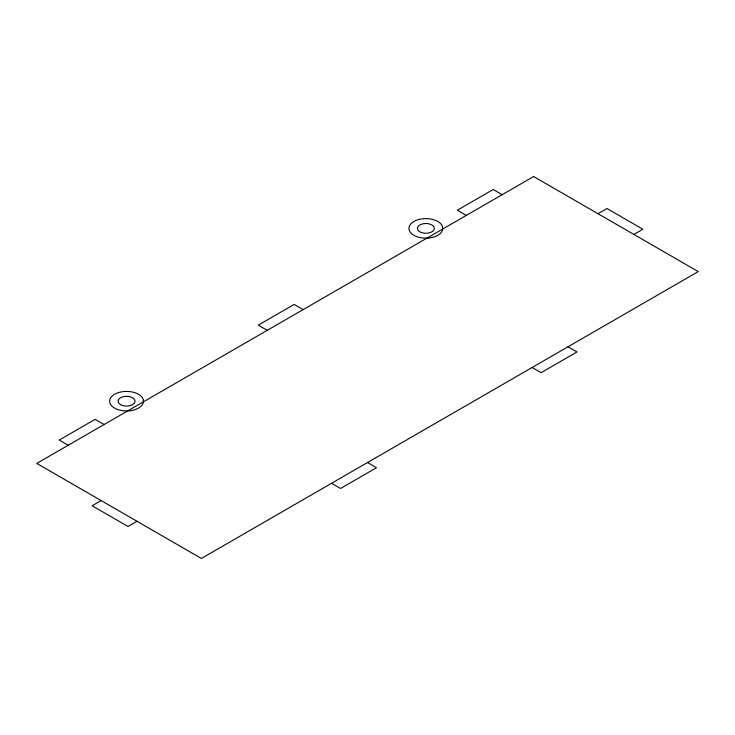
<?xml version="1.0" encoding="UTF-8"?>
<svg xmlns="http://www.w3.org/2000/svg" width="735" height="735" viewBox="0 0 735 735"><rect width="100%" height="100%" fill="white"/><g stroke="black" fill="none" stroke-linecap="round" stroke-linejoin="round"><path stroke-width="1.1" d="M101.108 500.563L92.123 505.753L128.046 526.49L137.022 521.299M597.978 213.701L606.954 208.51L642.877 229.246L633.892 234.437M502.198 194.692L493.213 189.501L457.299 210.238L466.275 215.428M568.045 346.764L577.021 351.946L541.107 372.682L532.131 367.5M303.142 309.61L294.165 304.428L258.251 325.164L267.228 330.346M367.5 462.545L376.476 467.726L340.562 488.472L331.577 483.281M104.094 424.527L95.118 419.345L59.195 440.081L68.18 445.263M143.399 400.263L143.242 402.808A16.933 9.775 0 0 1 128.166 410.929L123.756 410.837A16.933 9.775 0 0 1 109.662 400.428A16.933 9.775 0 0 1 126.402 391.424A16.933 9.775 0 0 1 143.399 400.263M533.619 176.547L36.75 463.408L201.381 558.453L698.25 271.592L533.619 176.547M428.468 238.048L424.049 238.103A16.933 9.775 0 0 1 408.936 228.19A16.933 9.775 0 0 1 424.738 218.635A16.933 9.775 0 0 1 442.599 226.885L442.7 229.439A16.933 9.775 0 0 1 428.468 238.048M421.357 232.526A8.462 4.888 0 0 0 434.33 228.576A8.462 4.888 0 0 0 421.918 224.065A8.462 4.888 0 0 0 421.357 232.526M120.558 404.654A8.462 4.888 0 0 0 134.725 402.468A8.462 4.888 0 0 0 124.353 396.477A8.462 4.888 0 0 0 120.558 404.654"/></g></svg>
